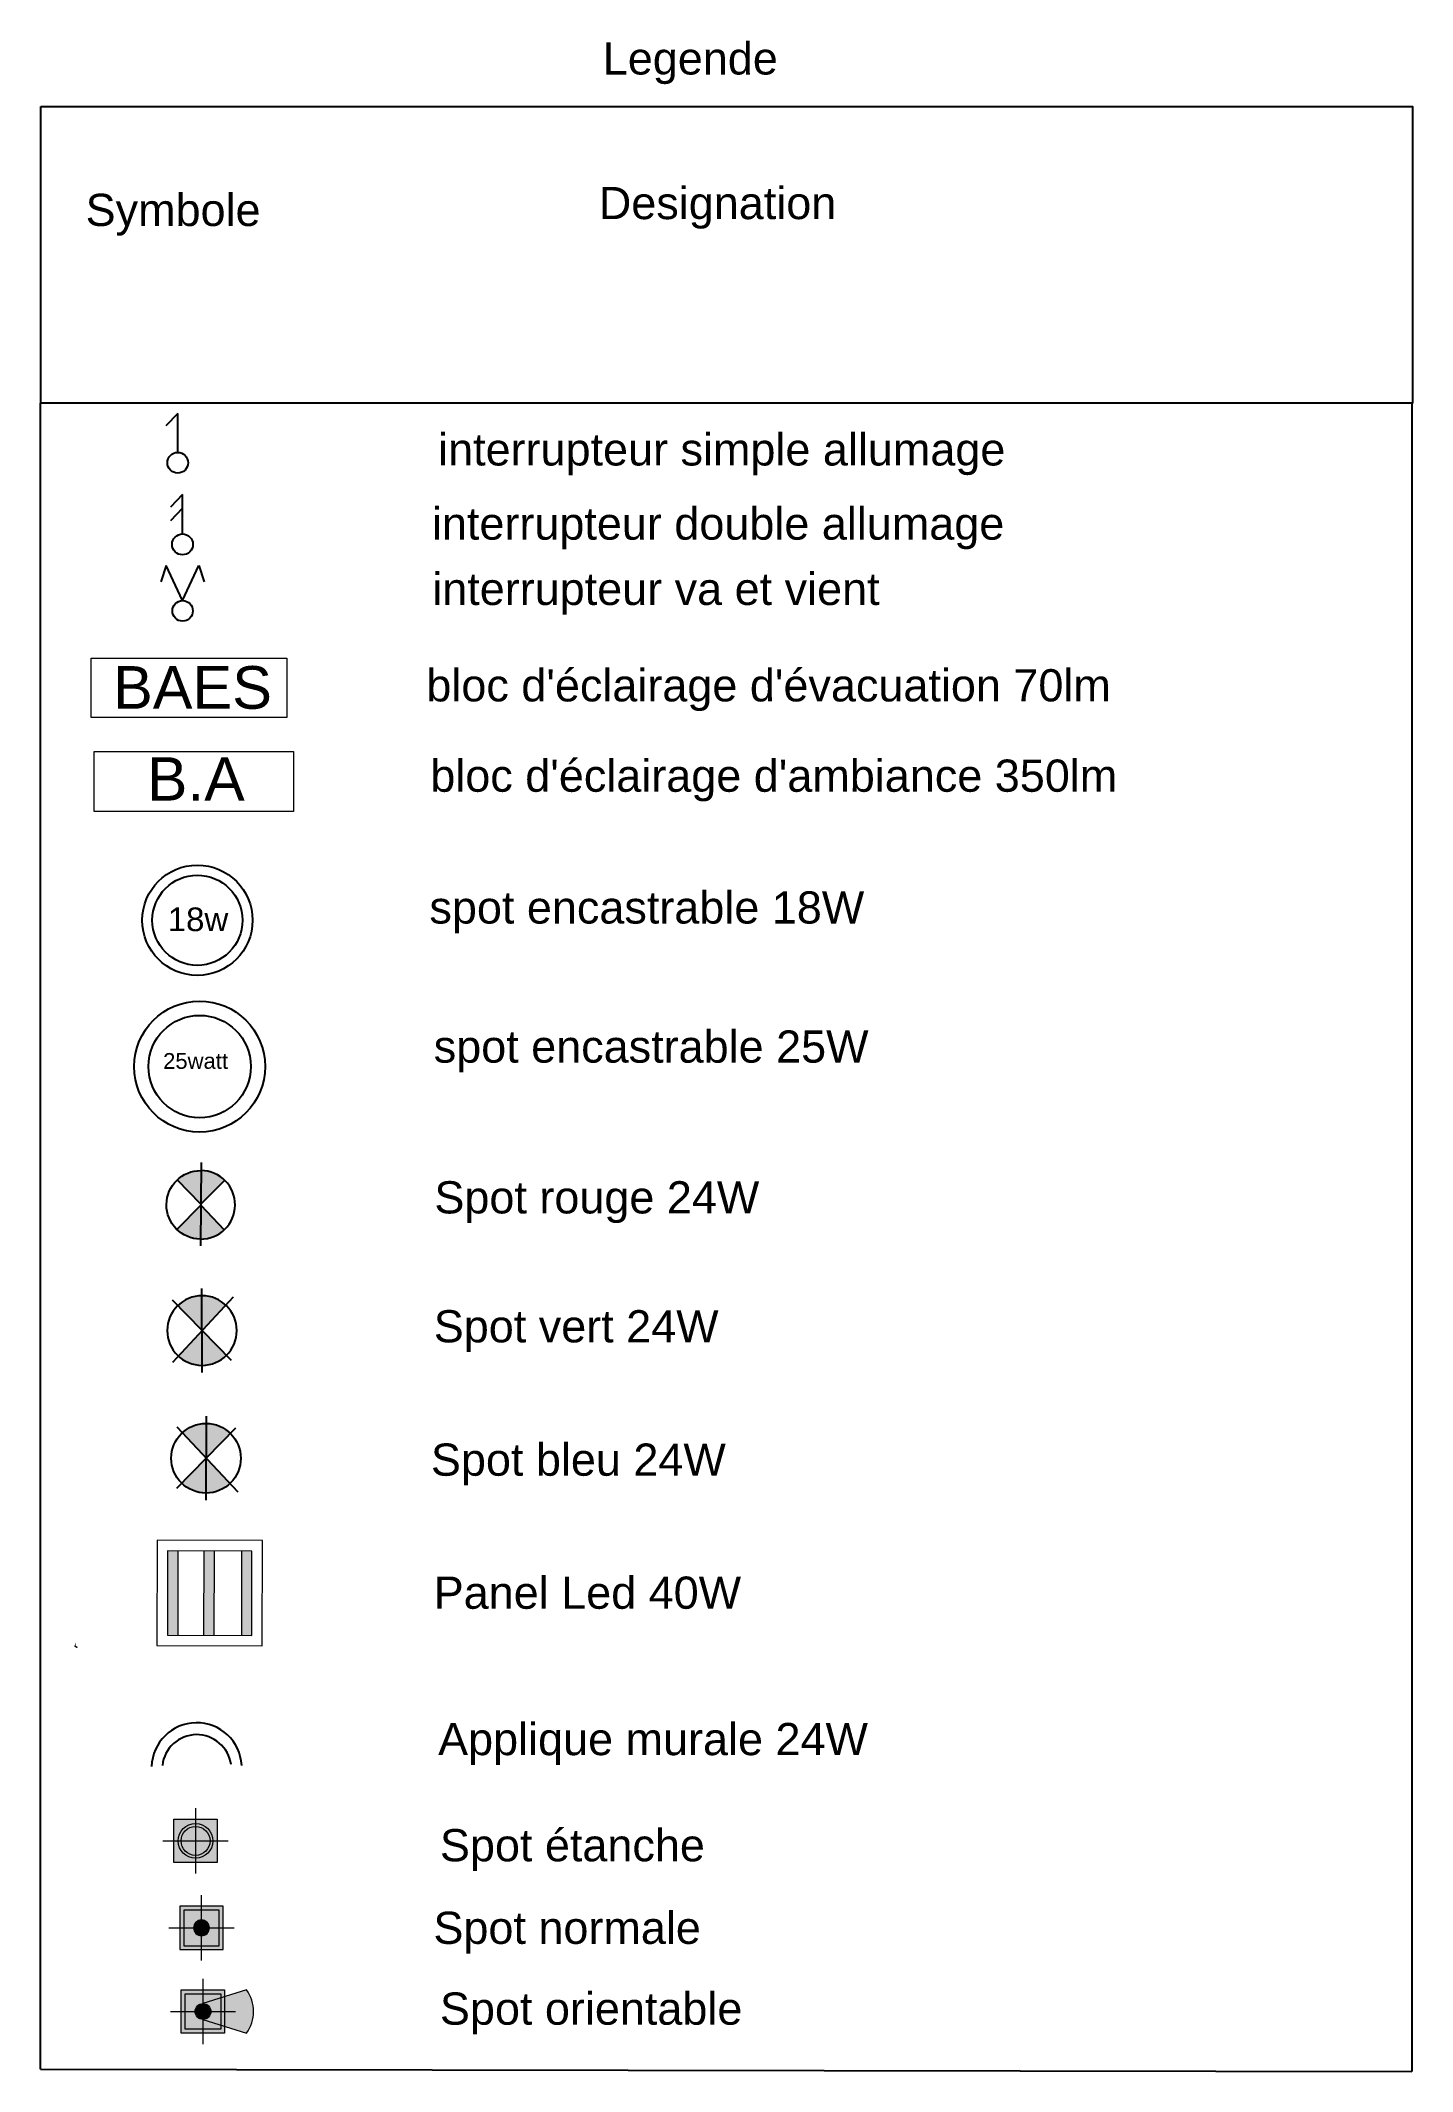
# Paper-space layout 'PG' of a CAD drawing. Header units: millimetres. Extents: x 1 to 8779, y -866 to 2918.
# Drawn here: x 6222 to 8779, y -866 to 2918 of the extents above.
import ezdxf

# ---------------------------------------------------------------- set-up
doc = ezdxf.new("R2010")
doc.units = ezdxf.units.MM
for name, color, linetype, lineweight, true_color in [('A-TECH-ELEC-VU', 1, 'Continuous', 9, 0xff0000), ('aménagement 2', 250, 'Continuous', 9, 0x333333), ('FAUX PLAFOND OA', 7, 'Continuous', 25, 0xbb5b11)]:
    doc.layers.add(name, color=color, linetype=linetype, lineweight=lineweight, true_color=true_color)
for name, color, linetype in [('BS', 1, 'Continuous'), ('ECLAIRAGE', 6, 'Continuous'), ('eclairage vision', 1, 'Continuous'), ('ELEC', 7, 'Continuous'), ('ELECTRICITE', 6, 'Continuous'), ('MUR BAS', 7, 'Continuous'), ('SCHUNT-ECL', 20, 'Continuous')]:
    doc.layers.add(name, color=color, linetype=linetype)
doc.layers.add('rev sol_No_stylo__7', color=5, linetype='Continuous', lineweight=35)
doc.styles.get("Standard").update_dxf_attribs({"font": 'arial.ttf'})
doc.styles.add('STD', font='arial.ttf')

# ---------------------------------------------------------------- blocks, each defined once
blk = doc.blocks.new('interrupteur simple allumage')
at = {"color": 3}
for p, q in [((0, -27473), (-13941, -42319)), ((0, -73626), (0, -27473))]:
    blk.add_line(p, q, dxfattribs=at)
blk.add_circle((0, -85871), 12245, dxfattribs=at)
blk = doc.blocks.new('interrupteur double allumage')
at = {"color": 3}
for p, q in [((0, -22224), (-14057, -37194)), ((0, -68763), (0, -22224)), ((0, -38373), (-14057, -53343))]:
    blk.add_line(p, q, dxfattribs=at)
blk.add_circle((0, -81109), 12347, dxfattribs=at)
blk = doc.blocks.new('interrupteur va et vient')
at = {"color": 3}
for p, q in [((-54224, 161), (-63058, -26710)), ((-27133, -57936), (-54224, 161)), ((-27143, -57938), (-52, 159)), ((-52, 159), (8782, -26712))]:
    blk.add_line(p, q, dxfattribs=at)
blk.add_circle((-27143, -74945), 17007, dxfattribs=at)
blk = doc.blocks.new('BS')
at = {"layer": 'BS', "color": 5, "lineweight": 20}
blk.add_lwpolyline([(-0.073, 0.734), (0.373, 0.734), (0.373, -0.74), (-0.073, -0.74)], close=True, dxfattribs=at)
at = {"layer": 'BS', "insert": (-0.014, -0.574), "char_height": 0.3211, "width": 1.19868, "attachment_point": 1, "rotation": 90, "style": 'STD'}
blk.add_mtext('BAES', dxfattribs=at)
blk = doc.blocks.new("bloc d'ambiance")
at = {"layer": 'BS', "color": 5, "lineweight": 20}
blk.add_lwpolyline([(22.11, 6.69), (22.11, -6.69), (-22.11, -6.69), (-22.11, 6.69)], close=True, dxfattribs=at)
at = {"layer": 'BS', "insert": (-10.37, 5.39), "char_height": 9.632, "width": 35.9603, "attachment_point": 1, "style": 'STD'}
blk.add_mtext('B.A', dxfattribs=at)
blk = doc.blocks.new('18w')
at = {"layer": 'MUR BAS', "color": 1}
for radius in [46.6, 38.1]:
    blk.add_circle((54837.7, -12071.2), radius, dxfattribs=at)
at = {"layer": 'MUR BAS', "color": 1, "insert": (54812.6, -12060.4), "char_height": 20, "attachment_point": 1}
blk.add_mtext_dynamic_manual_height_columns('18w', width=53.485, gutter_width=100, heights=[0], dxfattribs=at)
blk = doc.blocks.new('25w')
at = {"layer": 'MUR BAS', "color": 5}
for radius in [83, 64.9]:
    blk.add_circle((55048.1, -12065.9), radius, dxfattribs=at)
at = {"layer": 'MUR BAS', "color": 5, "insert": (55001.8, -12048.8), "char_height": 20, "attachment_point": 1}
blk.add_mtext_dynamic_manual_height_columns('25watt', width=88.002, gutter_width=100, heights=[0], dxfattribs=at)
blk = doc.blocks.new('369')
at = {"layer": 'SCHUNT-ECL', "lineweight": 30}
h = blk.add_hatch(color=1, dxfattribs=at)
h.paths.add_polyline_path([(0.006, 0), (0.209, 0, 0.193149), (0.152, 0.142)])
h.paths.add_polyline_path([(-0.145, 0.142, 0.193149), (-0.202, 0), (0, 0)])
at = {"layer": 'ELEC', "color": 6}
for p, q in [((0, 0), (-0.145, 0.142)), ((0.006, 0), (0.152, 0.142))]:
    blk.add_line(p, q, dxfattribs=at)
at = {"layer": 'ELEC', "color": 1}
blk.add_line((-0.249, 0), (0.249, 0), dxfattribs=at)
blk.add_arc((0.003, 0), 0.205, 0, 180, dxfattribs=at)
blk = doc.blocks.new('24')
at = {"layer": 'ELECTRICITE', "color": 3, "linetype": 'Continuous', "rotation": 90.48073587231417}
blk.add_blockref('369', (732.617, -935.947), dxfattribs=at)
at = {"layer": 'ELECTRICITE', "color": 3, "linetype": 'Continuous', "xscale": -1, "rotation": 270.480735872368}
blk.add_blockref('369', (732.617, -935.947), dxfattribs=at)
blk = doc.blocks.new('etanche')
at = {"layer": 'eclairage vision'}
h = blk.add_hatch(color=3, dxfattribs=at)
h.paths.add_polyline_path([(54736.24, -12067.75), (54736.18, -12078.49), (54736.23, -12078.55), (54743.78, -12070.88, 0.196209)])
h.paths.add_polyline_path([(54736.24, -12067.75, 0.190517), (54728.83, -12070.63), (54736.18, -12078.49)])
h.paths.add_polyline_path([(54736.12, -12089.37, 0.192665), (54743.59, -12086.43), (54736.23, -12078.55), (54736.18, -12078.61)])
h.paths.add_polyline_path([(54736.18, -12078.61), (54728.62, -12086.29, 0.194568), (54736.12, -12089.37)])
at = {"layer": 'eclairage vision', "color": 3}
for p, q in [((54736.25, -12065.52), (54736.11, -12091.6)), ((54745.37, -12069.26), (54726.99, -12087.95)), ((54727.08, -12068.76), (54746.01, -12089.01))]:
    blk.add_line(p, q, dxfattribs=at)
blk.add_circle((54736.18, -12078.56), 10.81, dxfattribs=at)
blk = doc.blocks.new('variateur')
at = {"layer": 'eclairage vision'}
h = blk.add_hatch(color=5, dxfattribs=at)
h.paths.add_polyline_path([(54656.2, -12067.69), (54656.14, -12078.44), (54656.19, -12078.49), (54663.75, -12070.82, 0.196209)])
h.paths.add_polyline_path([(54656.2, -12067.69, 0.190517), (54648.79, -12070.57), (54656.14, -12078.44)])
h.paths.add_polyline_path([(54656.08, -12089.31, 0.192665), (54663.56, -12086.37), (54656.19, -12078.49), (54656.14, -12078.55)])
h.paths.add_polyline_path([(54656.14, -12078.55), (54648.58, -12086.23, 0.194568), (54656.08, -12089.31)])
at = {"layer": 'eclairage vision', "color": 5}
for p, q in [((54656.21, -12065.47), (54656.07, -12091.54)), ((54665.34, -12069.2), (54646.95, -12087.89)), ((54647.04, -12068.71), (54665.97, -12088.95))]:
    blk.add_line(p, q, dxfattribs=at)
blk.add_circle((54656.14, -12078.5), 10.81, dxfattribs=at)
blk = doc.blocks.new('12')
at = {"layer": 'ECLAIRAGE', "lineweight": 0, "ltscale": 0.5}
h = blk.add_hatch(color=1, dxfattribs=at)
h.set_gradient(color1=(255, 0, 0), one_color=1, tint=1)
h.paths.add_polyline_path([(-0.24, 0.215), (-0.24, 0.156), (0.24, 0.156), (0.24, 0.215)])
h.paths.add_polyline_path([(0.24, -0.059), (0.24, 0), (-0.24, 0), (-0.24, -0.059)])
h.paths.add_polyline_path([(-0.24, -0.206), (-0.24, -0.265), (0.24, -0.265), (0.24, -0.206)])
at = {"layer": 'ECLAIRAGE', "color": 1, "lineweight": 0, "ltscale": 0.5}
for p, q in [((-0.24, 0.156), (0.24, 0.156)), ((-0.24, 0), (0.24, 0)), ((-0.24, -0.059), (0.24, -0.059)), ((-0.24, -0.206), (0.24, -0.206))]:
    blk.add_line(p, q, dxfattribs=at)
for points in [[(-0.3, -0.325), (0.3, -0.325), (0.3, 0.275), (-0.3, 0.275)], [(-0.24, -0.265), (0.24, -0.265), (0.24, 0.215), (-0.24, 0.215)]]:
    blk.add_lwpolyline(points, close=True, dxfattribs=at)
blk = doc.blocks.new('SPOT-ETANCHE')
at = {"true_color": 0xffffff}
h = blk.add_hatch(color=7, dxfattribs=at)
h.dxf.hatch_style = 1
h.paths.add_polyline_path([(-0.075, 0.075), (0.075, 0.075), (0.075, -0.075), (-0.075, -0.075)])
h = blk.add_hatch(color=256)
h.dxf.hatch_style = 1
edge = h.paths.add_edge_path()
edge.add_arc((0, 0), 0.05, 0, 360)
blk.add_lwpolyline([(-0.075, 0.075), (0.075, 0.075), (0.075, -0.075), (-0.075, -0.075)], close=True)
for points in [[(0, 0.1125), (0, -0.1125)], [(-0.1125, 0), (0.1125, 0)]]:
    blk.add_lwpolyline(points)
for radius in [0.06, 0.05]:
    blk.add_circle((0, 0), radius)
blk = doc.blocks.new('SPOT-NORMAL')
at = {"true_color": 0xffffff}
h = blk.add_hatch(color=7, dxfattribs=at)
h.dxf.hatch_style = 1
h.paths.add_polyline_path([(-0.075, 0.075), (0.075, 0.075), (0.075, -0.075), (-0.075, -0.075)])
h = blk.add_hatch(color=256)
h.dxf.hatch_style = 1
edge = h.paths.add_edge_path()
edge.add_arc((0, 0), 0.0273, 0, 360)
at = {"flags": 128}
for points in [[(-0.075, 0.075), (0.075, 0.075), (0.075, -0.075), (-0.075, -0.075)], [(-0.0614, 0.0614), (0.0614, 0.0614), (0.0614, -0.0614), (-0.0614, -0.0614)]]:
    blk.add_lwpolyline(points, close=True, dxfattribs=at)
for points in [[(0, 0.1125), (0, -0.1125)], [(-0.1125, 0), (0.1125, 0)]]:
    blk.add_lwpolyline(points)
blk.add_circle((0, 0), 0.0273)
blk = doc.blocks.new('SPOT-ORIENTABLE')
at = {"true_color": 0xffffff}
h = blk.add_hatch(color=7, dxfattribs=at)
h.dxf.hatch_style = 1
h.paths.add_polyline_path([(-0.075, 0.075), (0.075, 0.075), (0.075, -0.075), (-0.075, -0.075)])
h = blk.add_hatch(color=7, dxfattribs=at)
h.dxf.hatch_style = 1
edge = h.paths.add_edge_path()
edge.add_line((0.15, 0.075), (0, 0.0273))
edge.add_line((0, 0.0273), (0, -0.0273))
edge.add_line((0, -0.0273), (0.15, -0.075))
edge.add_arc((0.05, 0), 0.125, 323.1301, 396.8699)
h = blk.add_hatch(color=256)
h.dxf.hatch_style = 1
edge = h.paths.add_edge_path()
edge.add_arc((0, 0), 0.0273, 0, 360)
at = {"flags": 128}
for points in [[(-0.075, 0.075), (0.075, 0.075), (0.075, -0.075), (-0.075, -0.075)], [(-0.0614, 0.0614), (0.0614, 0.0614), (0.0614, -0.0614), (-0.0614, -0.0614)]]:
    blk.add_lwpolyline(points, close=True, dxfattribs=at)
for points in [[(0, 0.1125), (0, -0.1125)], [(-0.1125, 0), (0.1125, 0)]]:
    blk.add_lwpolyline(points)
blk.add_lwpolyline([(0.15, 0.075), (0, 0.0273), (0, -0.0273), (0.15, -0.075, 0.333333)], format="xyb", close=True, dxfattribs=at)
blk.add_circle((0, 0), 0.0273)

psp = doc.layouts.new('PG')

# ---------------------------------------------------------------- linework, layer by layer
psp.add_line((6221.8, -862), (6221.8, 2242.8))
at = {"color": 0}
psp.add_line((6221.8, -862), (8778.2, -866.1), dxfattribs=at)
at = {"color": 7}
psp.add_lwpolyline([(6222.3, 2795.2), (8779.1, 2795.2), (8779.1, 2242.8), (6222.3, 2242.8)], close=True, dxfattribs=at)
at = {"layer": 'aménagement 2'}
for p, q in [((6285.7, -73.4, -51184.3), (6285.8, -72.9, -51184.3)), ((6286.4, -73.4, -51184.4), (6285.9, -74, -51184.4)), ((6286.3, -73.9, -51184.4), (6285.9, -74, -51184.4)), ((6286, -73.6, -51184.3), (6286.1, -73.2, -51184.3)), ((6286.7, -73.7, -51184.4), (6286.2, -74.3, -51184.4)), ((6286.6, -74.1, -51184.4), (6286.2, -74.3, -51184.4)), ((6286.3, -73.9, -51184.4), (6286.4, -73.4, -51184.4)), ((6286.9, -74, -51184.4), (6286.4, -74.5, -51184.4)), ((6286.9, -74.4, -51184.4), (6286.4, -74.5, -51184.4)), ((6286.6, -74.1, -51184.4), (6286.7, -73.7, -51184.4)), ((6287.2, -74.2, -51184.4), (6286.7, -74.8, -51184.4)), ((6287.1, -74.7, -51184.4), (6286.7, -74.8, -51184.4)), ((6286.9, -74.4, -51184.4), (6286.9, -74, -51184.4)), ((6287.5, -74.5, -51184.4), (6287, -75, -51184.4)), ((6287.4, -74.9, -51184.4), (6287, -75, -51184.4)), ((6287.1, -74.7, -51184.4), (6287.2, -74.2, -51184.4)), ((6287.8, -74.7, -51184.4), (6287.3, -75.3, -51184.4)), ((6287.7, -75.2, -51184.4), (6287.3, -75.3, -51184.4)), ((6287.4, -74.9, -51184.4), (6287.5, -74.5, -51184.4)), ((6288.1, -75, -51184.4), (6287.6, -75.6, -51184.4)), ((6288, -75.4, -51184.4), (6287.6, -75.6, -51184.4)), ((6287.7, -75.2, -51184.4), (6287.8, -74.7, -51184.4)), ((6288, -75.4, -51184.4), (6288.1, -75, -51184.4)), ((6290.3, -75.5, -51184.4), (6288.3, -75.2, -51184.4)), ((6288.5, -75.2, -51184.4), (6288.4, -76, -51184.4)), ((6288.4, -76, -51184.4), (6288.6, -75.6, -51184.4)), ((6288.6, -75.6, -51184.4), (6288.5, -75.2, -51184.4)), ((6288.9, -75.3, -51184.4), (6288.8, -76, -51184.4)), ((6288.8, -76, -51184.4), (6289.1, -75.7, -51184.4)), ((6289.1, -75.7, -51184.4), (6288.9, -75.3, -51184.4)), ((6289.5, -75.4, -51184.4), (6289.3, -76.1, -51184.4)), ((6289.6, -75.8, -51184.4), (6289.5, -75.4, -51184.4)), ((6289.3, -76.1, -51184.4), (6289.6, -75.8, -51184.4))]:
    psp.add_line(p, q, dxfattribs=at)
at = {"layer": 'eclairage vision', "color": 3}
for centre, radius, start, end in [((6512.8, -300.4), 84, 3.1055, 178.4023), ((6512.9, -303.1), 64.5, 7.7801, 173.7277)]:
    psp.add_arc(centre, radius, start, end, dxfattribs=at)
at = {"layer": 'FAUX PLAFOND OA', "color": 0}
psp.add_line((8778.2, 2242.8), (8778.2, -866.1), dxfattribs=at)
at = {"layer": 'rev sol_No_stylo__7', "linetype": 'Continuous', "extrusion": (2.2197e-16, -0.017452, 0.999848)}
psp.add_line((6286.1, -70.7, -51184.3), (6286.6, -70.8, -51184.3), dxfattribs=at)

# ---------------------------------------------------------------- block references
for name, p, xscale, yscale, zscale in [('interrupteur simple allumage', (6477.5, 2266.8), 0.001575, 0.001575, 0.001575), ('interrupteur double allumage', (6486.4, 2107.2), 0.001575, 0.001575, 0.001575), ('interrupteur va et vient', (6517.1, 1939.8), 0.001125, 0.001125, 0.001125)]:
    psp.add_blockref(name, p, dxfattribs=dict(xscale=xscale, yscale=yscale, zscale=zscale))
at = {"color": 6, "xscale": 8.399999999999999, "yscale": 8.399999999999999, "zscale": 8.399999999999999}
psp.add_blockref("bloc d'ambiance", (6507.3, 1537.6, -0.1), dxfattribs=at)
at = {"layer": 'A-TECH-ELEC-VU', "xscale": 539.5629086637148, "yscale": 539.5629086637148, "zscale": 539.5629086637148}
for name, p in [('SPOT-ETANCHE', (6510.7, -436.6)), ('SPOT-ORIENTABLE', (6524.5, -754.6))]:
    psp.add_blockref(name, p, dxfattribs=at)
at = {"layer": 'A-TECH-ELEC-VU', "xscale": -539.5629086637148, "yscale": 539.5629086637148, "zscale": 539.5629086637148, "rotation": 180}
psp.add_blockref('SPOT-NORMAL', (6521.8, -598.7), dxfattribs=at)
at = {"layer": 'BS', "xscale": 247.5000000000001, "yscale": 247.5000000000001, "zscale": 247.5000000000001, "rotation": 270}
psp.add_blockref('BS', (6499, 1749.2), dxfattribs=at)
at = {"layer": 'eclairage vision'}
for name, p, xscale, yscale, zscale in [('18w', (-114403, 27896), 2.205, 2.205, 2.205), ('variateur', (-321406.6, 72747.5), 6, 6, 6)]:
    psp.add_blockref(name, p, dxfattribs=dict(at, xscale=xscale, yscale=yscale, zscale=zscale))
at = {"layer": 'eclairage vision', "color": 5, "xscale": 1.47, "yscale": 1.47, "zscale": 1.47}
psp.add_blockref('25w', (-74402.4, 18743.3), dxfattribs=at)
at = {"layer": 'eclairage vision', "lineweight": 0, "xscale": -311.7698733657463, "yscale": 311.7698733657121, "zscale": 311.769873365721, "rotation": 180}
psp.add_blockref('24', (-221887.5, -291050.4), dxfattribs=at)
at = {"layer": 'eclairage vision', "xscale": -6, "yscale": 6, "zscale": 6, "rotation": 180}
psp.add_blockref('etanche', (-321894.3, -71956.9), dxfattribs=at)
at = {"layer": 'SCHUNT-ECL', "lineweight": 0, "xscale": 327.3583670339964, "yscale": 327.3583670339964, "zscale": 327.3583670339964, "rotation": 269.872577147738}
psp.add_blockref('12', (6545.2, 25.2), dxfattribs=at)

# ---------------------------------------------------------------- texts
at = {"char_height": 60, "attachment_point": 1}
for s, width, heights, insert in [('Legende', 539.722, [140.2], (7269.9, 2915.1)), ('Symbole', 454.811, [110.4], (6305.8, 2632.8)), ('Designation', 616.684, [128.2], (7262.5, 2645.6)), ('interrupteur simple allumage', 1461.542, [142.8], (6962.9, 2186.5)), ('interrupteur double allumage', 1461.542, [142.8], (6951.4, 2048.3)), ('interrupteur va et vient', 1461.542, [142.8], (6952, 1926.6)), ("\\pxt8;bloc d'éclairage d'évacuation 70lm", 1365.188, [167.6], (6941, 1746.9, -1190.5)), ("\\pxt8;bloc d'éclairage d'ambiance 350lm", 1342.616, [167.6], (6948.3, 1578.5, -1190.5)), ('\\pxt8;spot encastrable 18W', 1150.756, [167.6], (6946.7, 1332.9)), ('\\pxt8;spot encastrable 25W', 1150.756, [167.6], (6954.7, 1073.7)), ('\\pxt8;Spot rouge 24W', 1150.756, [167.6], (6956, 792.7)), ('\\pxt8;Spot vert 24W', 1150.756, [167.6], (6954.8, 552.4)), ('\\pxt8;Spot bleu 24W', 1150.756, [167.6], (6949.5, 303.9)), ('\\pxt8;Panel Led 40W', 1150.756, [167.6], (6954.7, 56)), ('\\pxt8;Applique murale 24W', 1150.756, [167.6], (6962.9, -216.8)), ('\\pxt8;Spot étanche', 1150.756, [167.6], (6966.3, -414.6)), ('\\pxt8;Spot normale', 1150.756, [167.6], (6954.2, -568.5)), ('\\pxt8;Spot orientable', 1150.756, [167.6], (6966.3, -719.1))]:
    psp.add_mtext_dynamic_manual_height_columns(s, width=width, gutter_width=12.5, heights=heights, dxfattribs=dict(at, insert=insert))

doc.saveas('drawing.dxf')
